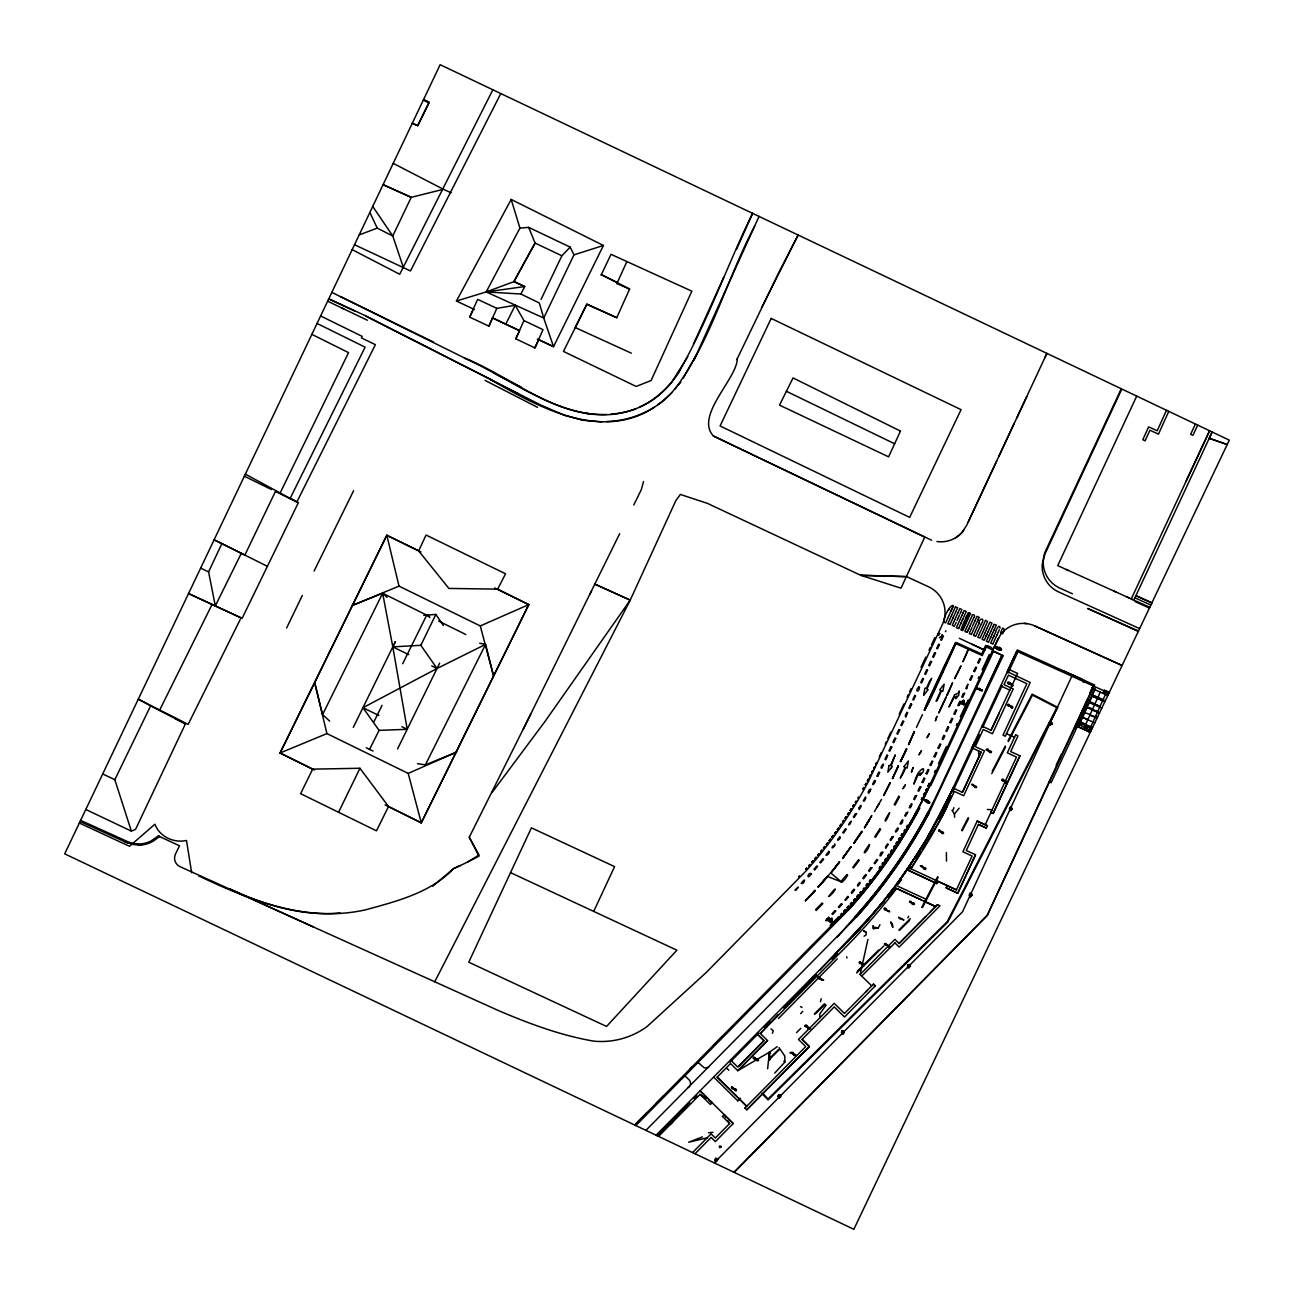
<?xml version="1.0" encoding="UTF-8"?>
<svg xmlns="http://www.w3.org/2000/svg" width="1294" height="1294" viewBox="0 0 1294 1294"><rect width="100%" height="100%" fill="white"/><g stroke="black" fill="none" stroke-linecap="round" stroke-linejoin="round"><path stroke-width="1.5" d="M721.082 1147.422L721.082 1146.516M999.486 649.831L1000.666 648.423C998.499 646.806 1002.349 651.319 1000.925 649.006C1000.116 646.854 997.739 650.041 1000.327 650.235C1004.71 647.55 995.782 650.575 1000.262 648.391C1003.432 651.173 996.251 648.844 1000.666 648.423C1000.246 651.367 998.321 649.07 1000.213 648.294M909.197 964.855L908.21 965.275L909.261 965.049M734.668 1090.066L733.763 1088.626M734.28 1089.063L733.197 1087.639M807.893 1027.21C805.984 1030.493 814.686 1027.824 808.265 1028.309M862.144 963.674L863.874 965.793L863.955 963.998L862.338 964.693L863.923 965.373L863.68 964.079M887.587 945.493L887.943 946.626M974.172 785.701L973.492 784.746M975.126 787.496C974.867 787.189 979.089 786.978 974.058 786.17M821.528 980.221C824.391 979.639 819.83 980.27 823.647 980.156C821.722 978.895 820.509 978.668 818.665 976.954C816.207 977.73 820.59 980.383 820.137 977.86M907.887 967.54C909.617 967.88 907.143 966.65 910.135 965.728M911.251 902.824C906.77 900.575 912.302 901.692 912.383 903.972M940.123 830.457C939.897 829.308 936.565 831.67 940.14 830.635C935.885 828.71 941.935 833.659 940.997 831.282M1009.902 810.497L1011.212 810.384L1009.983 809.64M715.922 1158.599L716.342 1159.343M716.633 1158.405C714.272 1159.02 716.844 1164.826 716.391 1158.664M778.487 1097.571C781.269 1096.455 776.918 1097.975 778.745 1094.853M779.797 1094.886C778.438 1095.646 779.36 1093.964 779.813 1097.458M908.663 964.92L909.359 964.887M716.003 1160.637L715.841 1161.721M716.407 1160.815L715.323 1160.734M842.329 1030.558L842.879 1033.162L842.556 1030.655M842.879 1033.21C840.938 1032.822 844.626 1034.699 841.763 1033.809M843.025 1033.485L842.572 1033.275M843.073 1031.674L842.798 1034.213L842.297 1033.291M910.442 966.262L909.326 966.618L908.469 965.081M908.097 965.34L908.922 965.583M909.132 967.233C909.229 967.75 906.075 965.081 909.747 966.375M970.71 894.591C970.451 893.054 969.497 893.733 971.05 893.604M971.681 894.267L969.885 895.949L971.697 894.429M970.451 893.766L970.5 896.839L970.16 895.545M1011.293 807.505C1007.897 807.456 1013.477 808.378 1009.821 810.335M1012.199 808.41C1012.102 809.526 1009.741 809.138 1009.983 809.251M1050 725.19C1051.003 725.303 1050.647 721.648 1051.084 724.591M1050.809 722.764C1052.006 720.807 1048.609 722.699 1051.003 722.149M716.019 1161.705L715.711 1160.702M715.905 1159.295L716.455 1158.551L715.663 1159.02M779.506 1095.064L778.713 1095.371L779.635 1094.53M779.716 1097.765L778.567 1097.91L779.214 1096.908M843.251 1030.978L842.022 1030.962L842.475 1033.534M843.073 1031.124L841.99 1031.464L843.09 1030.995M907.967 964.839L909.051 966.683M970.613 896.661L969.966 895.755M970.128 896.192L969.675 896.095M970.338 894.105L969.902 893.281L971.05 893.426M1010.193 808.152C1011.876 808.815 1009.126 809.656 1011.051 810.222M1009.983 810.319L1010.113 807.731L1010.549 809.284M1052.216 723.783L1051.375 722.861L1050.599 724.624M1049.757 724.883C1053.057 722.052 1048.334 721.292 1050.874 724.349M715.614 1161.074L715.922 1159.456L715.873 1160.346M716.375 1161.414L717.054 1160.039M715.566 1161.009C715.905 1160.524 716.342 1160.055 717.717 1159.505M779.166 1098.185L778.745 1096.277L779.684 1096.261M778.551 1096.471C777.322 1096.487 780.331 1095.678 779.101 1095.565M779.231 1095.792L779.522 1097.361L778.664 1097.086M841.99 1031.496L842.54 1031.237M908.048 967.702L908.162 965.114M909.132 964.402L909.067 967.314L909.197 965.227M970.29 895.869L969.821 893.41M970.322 894.477L970.29 895.383L969.546 894.364M971.988 895.594L970.29 895.545M1010.226 807.796L1010.646 808.993M1050.469 723.831L1050.534 722.942M1050.938 722.537C1050.55 723.087 1050.971 723.799 1052.313 723.896M1050.809 722.456L1050.615 724.122M842.345 1033.696C840.841 1031.755 846.017 1033.89 843.882 1031.819M842.912 1033.518C840.631 1031.383 841.698 1033.259 841.957 1032.014M970.84 895.836L970.791 894.494M828.095 920.649L829.389 918.805L830.424 919.549M999.793 649.831C998.596 647.615 997.512 648.634 998.984 647.954C999.194 648.666 997.14 647.873 995.442 647.194M998.321 648.666L997.108 647.21L997.205 648.278C996.72 649.297 998.014 645.221 995.814 648.116C997.464 644.121 998.192 650.186 995.539 647.76M995.426 647.388L995.814 648.116C994.504 644.736 999.017 649.992 996.218 648.375L996.542 646.579M999.534 647.226L996.218 648.375C996.024 645.447 999.065 647.712 996.833 648.375L997.221 646.951M998.467 648.795L998.37 648.132M873.401 928.72L873.272 925.792L873.401 928.72L878.303 927.911L879.969 924.692M80.115 821.464L128.09 843.187L141.37 845.031A28.274 28.258 23.7 0 0 155.555 839.515L159.502 836.522L158.79 835.536L151.366 840.776A27.045 27.028 30.4 0 1 128.527 842.022L80.616 820.396M964.839 703.564L964.726 703.985A2.087 2.087 0 0 1 963.868 705.036L962.946 704.146L964.014 701.914L963.334 703.273L964.596 703.063M942.372 634.675L941.239 636.519M866.268 932.392L863.632 930.823L866.268 932.392L865.977 935.109L864.085 936.193M769.429 1052.184L769.493 1060.239L769.914 1056.244M767.633 1068.747L769.429 1052.168L777.193 1046.7M830.247 920.616L830.408 918.983M942.097 634.933L941.709 635.839M719.836 1147.438L719.901 1146.355L721.049 1146.484L719.464 1146.5L719.901 1147.584M720.305 1146.969L720.257 1147.147M938.748 635.176L938.441 633.413L939.962 633.494M926.294 800.743C923.722 797.33 925.323 803.412 926.229 800.113M927.782 802.49C926.019 798.592 922.913 800.096 925.76 801.164M964.208 702.674L963.949 703.92L962.72 703.176M963.173 703.564L964.354 701.639M780.897 1096.908L780.282 1095.727M780.428 1096.277L780.606 1095.581M1009.417 808.799L1011.94 808.346M715.258 1159.586L714.919 1160.411L717.248 1160.475M715.178 1159.877L716.553 1160.314M716.52 1160.2L716.844 1159.375L716.811 1160.475M716.617 1160.055L717.264 1159.246L716.827 1160.33M843.348 1032.903L844.157 1032.062M841.844 1032.078L841.682 1033L843.526 1032.919L843.72 1031.9L843.17 1032.887M908.048 966.634L908.275 965.809M907.482 966.311L909.601 965.696M910.41 966.456L909.795 966.149M969.61 894.914L969.19 895.027M972.215 895.222L972.02 894.364M1009.999 808.378L1009.595 809.348M1051.731 723.297L1050.227 723.103M1011.633 809.106L1011.73 809.478M733.245 1088.27C731.369 1083.919 730.317 1090.664 733.358 1088.092C730.237 1085.844 732.469 1089.289 733.682 1088.917M792.963 1054.222C794.904 1055.338 790.828 1050.777 791.087 1053.445C797.864 1051.359 784.649 1052.895 792.575 1052.815M793.562 1053.882C793.012 1056.535 798.867 1055.71 794.257 1054.173C795.179 1058.282 796.085 1052.297 794.063 1055.225M806.081 1025.446C803.089 1026.417 809.3 1027.776 805.936 1025.139C802.183 1025.738 809.025 1028.601 806.372 1025.317M861.06 963.157C859.184 958.805 858.132 965.55 861.173 962.979C858.165 959.792 860.235 965.728 860.995 962.526M887.506 911.235C892.86 911.736 887.199 912.416 884.821 908.372C883.22 910.685 888.574 909.601 885.177 908.048C882.007 907.903 886.487 911.946 886.131 908.873M887.555 910.652L889.253 911.526L886.196 909.456M886.002 943.86C882.314 943.941 888.913 946.512 885.517 943.407C882.007 943.649 887.733 947.095 886.309 943.892M910.96 902.177C908.534 898.667 909.892 904.781 910.911 901.562M911.898 902.63C911.51 904.813 916.055 904.409 912.771 902.856C910.491 904.716 916.492 905.541 913.855 903.018M923.722 868.597C923.301 866.058 927.636 868.743 925.21 869.503C922.557 869.325 923.043 864.716 920.293 865.767C924.191 867.821 919.258 866.204 922.331 866.236M923.77 868.031L925.453 868.889L922.832 867.303M942.048 833.223C945.639 833.336 939.767 830.36 942.113 833.498C946.221 834.355 940.609 829.535 941.741 833.19M987.694 750.746C990.622 747.22 981.871 750.002 988.794 750.617C988.179 752.995 993.808 752.315 989.7 751.216C989.7 755.259 993.905 750.261 989.619 751.329M1011.973 684.219C1014.399 688.845 1012.167 682.634 1007.994 682.585C1008.172 685.561 1011.633 682.197 1008.236 681.97C1005.745 682.747 1010.339 685.448 1009.627 682.811M1010.921 706.718C1012.555 710.956 1014.156 704.648 1010.921 706.718C1013.218 710.26 1012.329 704.179 1010.873 707.284M1003.076 779.506C1000.133 780.8 1006.619 781.269 1002.478 779.15C999.696 780.525 1005.923 782.369 1003.351 779.36M734.62 1089.435C736.933 1093.818 736.965 1086.814 734.62 1089.726C738.065 1091.893 734.539 1087.833 734.119 1089.063M808.313 1027.743L810.012 1028.601L806.874 1025.948M820.105 978.426L818.406 977.568L820.687 979.283M862.144 963.82L860.882 963.432L863.341 963.933M887.894 946.011C890.531 950.443 889.771 943.164 887.927 946.448C891.259 948.065 888.169 944.766 887.021 945.202M973.541 785.377C971.826 782.627 970.403 785.021 973.978 786.024M963.69 700.232L962.704 700.733M964.176 700.814L963.917 701.122M996.105 646.579L995.814 648.116C997.577 645.253 994.455 649.103 996.995 646.709M888.978 765.789L887.813 772.178L890.725 768.507M889.043 765.417L890.418 765.563M923.77 694.49L923.609 695.363L928.121 689.653L926.844 689.071L931.421 678.978M923.851 694.053L924.903 688.198L926.407 688.327M998.515 648.666L1000.1 650.057L1001.006 649.313M871.735 985.882L860.122 974.479L867.934 939.395M820.428 1001.685L821.205 998.742M953.225 809.963L953.824 807.65M643.522 481.53L641.371 489.536L633.785 504.983M830.36 919.791L828.144 920.778M830.214 920.778L831.152 918.821L831.816 919.808M830.457 921.554C830.408 924.223 833.207 919.84 830.683 920.131M960.746 702.302C959.857 706.799 964.386 700.62 961.393 701.526M830.133 919.646L829.163 920.681M938.441 633.914L938.651 635.176M828.775 919.516L829.017 920.73M998.111 649.669L997.173 648.925L998.095 648.86C997.448 649.62 997.512 648.585 998.305 649.75M1019.866 755.874L993.113 813.522L990.864 812.47L991.576 810.934M1000.78 650.219L1000.877 648.715M772.389 1033.243L773.311 1030.946L771.03 1028.908M928.251 802.83C931.583 803.137 926.617 799.692 927.944 802.814M1107.793 695.557L1092.573 688.651L1093.851 685.416L987.176 915.424L733.957 1172.251M1099.9 706.686L1089.419 702.464L1101.825 708.093M928.607 801.455C925.372 802.248 932.004 804.512 929.221 801.487M964.434 621.249C956.234 638.767 964.984 626.199 967.572 617.723L969.643 613.291M1104.235 690.268L1109.281 692.403L1104.235 690.268L1102.86 693.325L1103.345 692.241M962.105 629.45L962.687 628.221M1083.337 682.391L1084.259 680.369M1104.833 701.752L1091.635 695.784L1092.039 694.927C1109.573 701.623 1109.184 704.615 1091.748 695.557L1095.161 689.767M886.455 944.96L886.455 944.216M912.335 903.358L913.24 902.969M843.138 1032.79L844.028 1031.997M843.3 1032.402L842.54 1031.302M1011.617 684.186L1011.261 685.561M975.433 787.528C978.474 788.321 974.657 784.374 974.883 787.124M907.45 965.939L909.569 966.65L909.876 965.777M779.991 1095.986L779.91 1095.872M842.232 1032.758L843.397 1032.256M971.001 894.558L971.471 894.575M1050.954 723.378C1047.267 723.395 1051.181 723.184 1050.049 723.831M1051.99 723.961L1051.893 722.893M1051.65 723.039L1049.143 722.812L1049.385 723.686M1091.263 730.269C1075.168 724.947 1077.368 720.434 1091.877 728.991M1105.513 694.312L1102.989 699.892M1092.039 694.927L1105.125 701.138L1091.715 695.622M515.805 338.818L519.606 330.714L492.593 317.839L488.906 326.153L469.706 317.143L477.632 299.335L496.831 308.344L515.238 305.255L523.924 320.572L543.011 329.679L534.891 347.924L515.805 338.818L523.924 320.572M488.906 326.153L496.831 308.344M715.129 1159.634L716.747 1159.521M978.393 630.356L981.305 623.918M778.115 1095.921C777.872 1097.927 782.935 1095.403 778.422 1095.678M969.643 894.672L972.117 895.432L971.859 894.283M971.487 895.205L971.147 895.497M1100.369 699.326L1100.612 698.809M967.168 632.329L964.936 631.553L965.308 630.744M1094.077 696.14L1093.834 696.641M1085.666 724.43L1079.584 721.631M1095.306 716.86L1089.936 715L1097.021 718.202M629.628 289.047L616.882 283.548L617.319 282.545L601.338 274.635L629.628 289.047L616.737 317.709L586.748 304.381L575.28 327.576L631.326 353.181M693.503 343.994L723.718 277.288M736.432 249.499L752.671 213.381M754.596 226.272C726.338 279.536 711.393 340.904 674.659 389.316M950.103 624.355L947.774 623.789L949.731 619.47M958.595 628.431L960.989 623.126M962.299 620.247L966.262 611.496L964.127 610.525L962.801 613.421M968.122 613.097L964.467 621.152M969.481 615.798L970.549 613.437L968.316 612.66M987.548 621.557L985.559 620.23L983.505 624.776M988.535 642.196L986.368 641.258L988.244 637.117M1084.987 712.234L1092.298 696.091M1080.021 725.174L1080.603 723.896L1080.037 725.125M1100.304 692.096L1097.846 697.563M1092.443 709.468L1097.636 711.716L1092.249 709.905M1102.439 700.475L1102.359 700.636M1090.826 726.727L1092.573 727.535L1079.568 721.664M752.558 213.332C726.646 266.321 707.203 323.144 677.538 374.451C667.93 387.941 655.411 399.878 640.158 406.737M759.044 216.422L696.673 354.087L683.313 378.091M947.58 618.532L945.655 622.786C940.107 623.255 950.297 603.085 953.403 605.673L952.513 607.614M947.709 618.241L948.437 616.64M948.583 616.3L951.381 610.121M950.961 611.075L951.543 609.798M952.934 606.708L951.931 608.924M950.168 624.209L953.354 617.189M955.781 611.819L957.689 607.614L955.393 606.983M952.271 625.293L954.357 626.377M960.876 611.997L961.491 610.622M961.96 609.603L959.841 608.584L957.835 612.984M958.886 627.784L958.514 628.625L956.363 627.671L957.609 624.921M962.04 615.103L963.027 612.935M960.649 623.918L962.785 619.179M965.858 618.095L966.311 617.092M968.413 629.596L968.931 628.447M977.633 620.602L978.361 619.001M977.892 620.052L978.927 617.756M973.217 630.372L972.667 631.569M979.121 623.061L973.557 635.322M983.391 625.018L981.596 628.965M980.076 638.055L977.795 637.376L978.587 635.629M984.799 633.332L982.097 639.285L984.233 640.287L985.979 636.405M986.271 635.775L986.934 634.319M988.001 631.941L986.028 636.308M990.363 626.733L988.147 631.65M993.921 624.598L992.757 627.169M994.051 624.306L996.283 625.083L994.083 629.919M988.697 641.84L990.703 637.392M991.317 636.05L990.46 637.926M992.158 634.173L991.527 635.58M993.808 636.227L990.686 643.118L992.919 643.927M999.34 629.725L996.914 635.079M998.03 648.601L1000.666 648.423L999.13 649.297M1077.368 721.421L1078.371 721.033M1080.749 725.141L1081.169 724.219M1086.539 726.904L1086.911 727.907M1086.75 727.422L1086.426 728.004M1097.587 711.813L1099.415 713.14L1086.313 707.203M141.37 845.031L132.651 844.513M434.735 981.79L630.227 600.125L675.775 500.746L680.337 494.421L707.527 503.415L860.72 575.296L900.996 588.172L924.741 537.156L713.463 436.046C694.49 415.746 737.159 378.818 737.321 358.567M948.858 610.008L949.311 609.005M951.009 610.962L952.222 608.277M949.845 619.228L951.155 616.348M951.284 616.057L951.672 615.2M951.802 614.925L955.328 607.129M952.982 618.014L955.635 612.159M954.034 621.395L954.826 619.632M954.923 619.422L957.77 613.146M952.497 624.776L953.953 621.557M890.531 765.32L895.27 754.871L891.291 765.369M891.162 765.627L892.342 766.469L890.854 768.345M926.488 688.133L929.399 681.712M929.464 681.566L931.696 678.363M954.923 625.115L956.185 622.349M957.026 620.489L957.657 619.098M957.835 618.694L958.514 617.189M958.628 616.963L959.485 615.054M960.083 613.744L960.649 612.499M957.738 624.614L961.911 615.394M966.375 616.963L966.828 615.96M969.287 616.235L962.785 630.582L961.782 630.129M965.421 630.485L966.278 628.593M966.392 628.334L967.249 626.458M967.33 626.247L971.616 616.801M971.729 616.559C971.648 612.612 976.517 615.378 973.848 617.562M900.43 777.694L905.088 767.407L903.859 766.695M903.228 773.246L900.301 778.001M903.616 772.372L905.8 767.568L907.078 768.151L908.388 760.985L904.037 766.469M967.637 631.294L967.2 632.265L969.869 626.377M969.966 626.134L973.751 617.788M937.082 700.685L936.08 701.186L940.948 690.462L939.654 689.88L944.183 684.17L942.873 691.336L941.579 690.753L937.228 700.377M969.562 632.734L971.891 627.574M972.473 626.296L974.835 621.104M972.376 632.232L971.39 634.432L969.222 633.494M973.444 629.871L977.52 620.861M978.685 623.999C979.234 616.834 985.704 617.998 981.321 623.87M978.296 630.566L975.644 636.405L973.509 635.435M978.668 635.451L981.095 630.113M982.583 632.491L983.634 630.194M980.367 637.408L982.567 632.556M983.78 629.854L986.351 624.193M986.594 623.643L987.031 622.689M984.977 632.944L986.254 630.113M986.416 629.741L987.225 627.962M987.354 627.671L989.845 622.171L991.997 623.142L990.816 625.746M988.098 637.457L988.972 635.532M989.069 635.322L990.783 631.521M991.01 631.035L992.951 626.733M992.191 634.109L992.757 632.863M992.967 632.394L994.035 630.049M993.307 637.344L995.62 632.232M995.749 631.941C995.879 629.094 1000.019 623.336 1000.036 628.188M993.032 643.668L996.865 635.208M1004.387 630L1002.688 633.753L1000.537 632.782L1002.704 627.994L1004.581 629.563M1166.492 410.263L1157.224 430.756L1148.635 426.874L1142.812 439.75L1145.125 440.801L1149.913 430.239L1158.486 434.121L1168.789 411.363M1074.408 728.182L1087.089 700.183L1087.461 700.944M1074.796 728.004L1087.219 700.604M1087.785 700.264L1074.926 728.651M1078.387 726.824L1084.712 712.881M1083.547 729.12L1097.458 698.42M1085.973 730.204L1086.75 728.49M1102.601 700.75L1088.691 731.482L1090.357 732.194L1091.036 730.431M1104.51 701.607L1104.898 700.75M616.882 283.548L626.894 261.566M974.851 621.055L976.986 616.348L979.121 617.319M1209.227 438.294L1227.213 444.554L1209.308 438.31L1212.106 431.97M1089.597 702.06L1088.675 702.141M1090.13 714.579L1083.935 712.282L1085.035 712.153M915.764 778.163L913.823 784.099L918.028 774.912M915.829 777.985L916.54 776.432M916.67 776.174C917.495 772.389 926.1 764.091 922.881 772.194L919.84 775.462L920.972 772.971L918.109 774.718M1003.093 655.734L993.533 651.254L1003.093 655.734L929.092 812.826A517.762 517.762 0 0 1 856.547 916.864L645.9 1130.374M914.227 731.66L908.711 744.6L914.243 731.611M986.416 828.047L978.458 824.359L966.262 850.562L975.547 854.752L957.819 893.232L946.189 887.846M1045.083 357.257L1046.895 353.375L968.268 521.886M935.627 684.607L939.654 675.986M965.664 621.816L964.564 624.161M967.572 617.723L968.155 616.478M967.249 652.402L962.946 661.655M953.225 788.03L940.479 814.266L925.566 840.728L950.653 793.368L945.202 804.706L974.608 741.963M1016.712 651.578L971.875 747.851L981.095 752.137L962.445 792.349L953.209 788.062L940.366 814.476A621.071 621.071 0 0 1 914.017 859.313M981.111 752.089L962.445 792.316L961.507 791.879M919.565 850.595L896.273 884.708L907.11 869.778L936.905 883.608L937.972 881.311L956.412 889.884L972.101 856.062L962.882 851.792L977.164 821.059L978.539 821.69M1015.693 734.814L1007.298 752.833L1016.486 757.119L985.187 824.763L977.164 821.059L987.403 825.815L986.335 828.128L978.393 824.44M947.257 885.549L946.124 887.91L957.657 893.248L975.482 854.833M734.183 1172.364L987.257 915.424L1094.627 685.044L1072.435 674.95L962.542 911.769L714.191 1162.853M418.674 550.904L426.066 535.037L505.566 573.808L497.624 589.142L448.889 588.43L418.674 550.904L386.825 535.279L280.086 752.995L312.663 769.137L359.942 768.264L388.523 806.502L421.294 822.855L528.777 604.621L497.624 589.142M593.703 911.413L614.585 866.624L531.413 827.837L468.752 962.202L606.546 1026.449L676.891 950.2L510.532 872.625M998.968 456.103L1014.302 423.138M879.289 756.893L881.279 752.623M885.258 744.099L886.406 741.608M887.91 738.405L890.87 732.032M899.168 714.223L903.94 703.985M907.126 697.159L908.388 694.425M909.682 691.643L911.105 688.618M921.037 667.283L925.76 657.158M928.995 650.219L930.37 647.243M931.47 644.897L934.834 637.667M886.891 755.211L884.967 759.352L885.808 759.74L887.733 755.615L886.956 755.081M890.87 746.67L888.946 750.811L889.787 751.199L891.776 746.945L890.919 746.541M905.363 715.566L905.703 717.07L907.692 712.8L906.835 712.396M905.46 715.356L906.819 712.428M910.75 704.001L908.825 708.141L909.682 708.53L911.607 704.405M914.729 695.476L912.804 699.601L913.645 699.989L915.634 695.735L914.793 695.331M918.691 686.936C914.437 691.449 918.821 693.374 919.549 687.34L918.756 686.791M891.712 747.075L891.097 748.417M895.691 738.534L893.766 742.675L892.909 742.271L894.898 738.017L895.755 738.405M899.67 730.01L897.745 734.135L896.888 733.747L898.877 729.492L899.734 729.865M903.649 721.47L901.724 725.594L900.867 725.206L902.84 720.952L903.713 721.34M927.507 670.26L925.582 674.4L924.725 673.996L926.65 669.871M931.486 661.735L929.561 665.86L928.704 665.456L930.677 661.218L931.551 661.59M935.465 653.195L933.54 657.32L932.683 656.931L934.656 652.677L935.53 653.049M939.428 644.655L937.503 648.795L936.662 648.391L938.635 644.137L939.493 644.525M927.733 701.542L929.626 697.482M929.723 697.272L935.594 684.672M939.67 675.937L943.552 667.607M943.649 667.397L955.668 642.697L924.207 710.228L927.669 701.672M897.114 768.393L898.327 765.789M898.554 765.838L892.472 778.584L897.098 768.41M908.501 744.503L914.454 731.708M916.443 727.438L922.412 714.628M929.027 702.124L924.644 710.422L956.104 642.892L943.035 672.039M929.124 701.914L942.938 672.265M942.63 704.13C929.302 733.666 955.166 678.46 942.954 703.435M954.568 678.525L960.957 665.925L954.778 678.622M967.281 652.354L968.478 648.666L962.946 661.655M922.121 782.142L924.029 778.034L924.886 778.438L922.897 782.708L922.04 782.304M981.693 654.004L985.672 645.48L988.939 646.951C979.315 644.444 994.342 646.062 991.705 649.491L986.254 647.016L985.268 649.135M954.94 713.948L956.703 710.163L955.845 709.759L953.856 714.029L954.826 714.175M958.805 705.634L957.835 705.489L959.824 701.219L960.682 701.623L959.501 704.146M958.903 705.408L959.339 704.502M966.764 688.554L967.944 684.235L965.793 688.424L966.634 688.812M985.122 649.426L982.275 655.557L955.619 643.49L956.104 642.422L981.273 653.81M934.478 772.227L935.384 770.253M938.441 763.686L946.399 746.622M956.347 725.287L957.091 723.686M960.326 716.747L962.315 712.476M962.59 711.878L968.171 699.876M978.215 678.331L978.96 676.762M982.195 669.807L988.163 656.996M988.438 656.398L989.263 654.618M998.467 637.926L929.626 785.312A505.323 505.323 0 0 1 847.78 909.003L829.147 928.769M976.744 688.667L977.132 687.81L982.389 690.252L981.984 691.109L976.744 688.667L982.389 690.252M985.51 690.689L1001.524 656.301L939.169 789.906C917.689 835.568 889.593 878.076 855.981 915.731L854.897 916.977M1016.647 651.755L1008.527 669.208L1017.618 673.43L990.961 730.285M1136.714 396.11L1057.732 565.624L1149.768 607.307M1002.203 685.513L982.696 727.293M1007.994 673.074L1017.957 651.788L1108.974 693.066M1195.413 424.028L1190.658 434.266L1192.955 435.334L1197.71 425.128M1131.247 598.993L1209.615 430.789L1185.951 481.578M1056.179 765.207L1061.258 754.321M1089.985 692.646L1092.524 687.211M1212.171 432.002L1133.819 600.157L1132.541 599.575M1095.08 688.392L1051.132 782.724L1048.577 781.527M996.655 461.133L966.569 525.526L961.992 532.449A28.258 28.225 -33.7 0 1 955.603 537.738M1016.744 418.108L1026.789 396.611M902.533 757.313L900.333 761.47L906.722 748.87L900.543 761.584L906.512 748.773L904.522 753.043M968.446 615.847L969.432 613.712M930.693 785.814L993.032 652.305M952.481 792.009L979.283 734.62M999.308 712.881L991.123 730.366L981.952 726.112M907.87 917.931L908.647 916.281M291.457 498.902L298.396 502.573L242.156 618.257L215.322 605.899L208.593 571.899L221.889 543.561L214.092 539.841L244.873 555.077L275.832 490.636M469.706 317.143L472.747 310.673M534.891 347.924L538.741 339.707L553.541 346.663L603.408 245.472L511.179 199.438L456.426 301.033L474.413 309.492M945.898 630.793L945.461 631.715M997.399 646.968L996.218 648.375C997.739 648.941 998.046 646.304 996.833 648.375C998.289 646.321 996.978 649.297 995.895 647.647M979.736 688.246L980.076 689.184M997.545 648.197L1000.666 648.423L999.259 648.585M999.486 649.62L1000.052 648.423L999.178 649.054M1000.327 650.235L1001.055 648.682L1001.443 649.426L1000.699 648.731M320.605 315.962L362.158 336.359L361.479 337.96L375.389 344.673L296.844 502.007L245.342 474.154M174.933 718.445L185.43 723.88L135.546 829.389L131.357 831.136L85.808 809.478M601.047 275.234L611.011 254.32L691.853 291.182L651.076 380.565L636.147 386.437L563.472 351.434L586.942 304.009L616.737 317.709M882.492 766.792C885.258 762.004 881.683 764.398 880.971 767.811L881.796 768.248L882.492 766.808M991.964 651.804L1000.359 634.95A28.225 28.225 0 0 1 1034.812 625.908L1122.108 665.456M541.07 299.367L561.871 255.775L570.185 247.138L528.712 227.388L519.929 228.084L486.204 291.926L456.426 301.033M736.884 359.506L778.762 272.533L798.155 235.023L761.956 307.082M603.408 245.472L573.97 254.853L543.723 318.033L553.541 346.663L537.35 339.06M131.357 831.136L114.826 779.7L150.622 705.877L138.296 699.164L188.148 724.397L241.007 617.901L188.536 593.542M286.621 627.962L302.311 595.483M1077.384 726.355L1090.341 732.226M338.575 812.276L359.942 768.264M397.533 748.983L437.016 668.497L420.841 645.318L435.852 614.407L443.357 625.455M280.151 492.965L348.539 352.631L311.854 334.353M589.967 594.205L591.568 590.937M920.827 787.043L918.805 791.184L917.964 790.78L920.018 786.542L920.875 786.962M314.474 770.011L280.086 752.995L386.825 535.279L420.954 551.956M353.294 727.374L395.43 641.533L392.794 646.871L407.222 729.315L379.093 730.366L362.951 707.705L437.016 668.497L485.606 644.347L493.402 675.387L480.284 625.94L399.005 586.117L352.178 605.527L382.652 593.25L429.608 616.559M439.653 663.126L437.016 668.497L431.711 665.909M694.021 360.007L696.884 354.184M314.086 571.075L353.602 490.733M312.663 769.137L300.596 793.675L376.457 830.829L388.523 806.502M385.094 804.933L421.294 822.855L528.777 604.621L494.632 587.945M198.629 875.844C250.648 900.673 307.632 923.172 366.202 909.666C397.339 901.093 430.837 892.65 453.741 868.452C462.362 864.813 470.676 860.478 478.99 856.175L469.253 837.234L530.686 714.191M619.68 533.678L523.083 729.573M877.72 774.41L876.782 776.271L877.769 776.4M241.331 553.298L215.322 605.899L188.536 593.574M159.485 710.455L212.103 604.411M352.162 249.645L399.717 274.263L492.852 89.771M290.018 498.643L365.102 347.18L317.046 323.435M329.647 721.098L322.578 714.547L382.652 593.25L387.068 597.343M373.966 721.664L382.037 705.376M402.66 663.741L426.858 614.844L429.818 617.578M996.752 647.55L997.787 647.712L996.218 648.375L997.334 648.165M939.493 818.326L950.831 795.535M354.507 244.712L410.473 270.947L500.81 93.556M366.234 747.706L369.534 749.436L379.093 730.366M417.574 763.67L425.37 764.883L485.606 644.347M505.631 324.39L515.238 305.255M877.882 774.087L878.885 772.065L879.726 772.486L877.979 775.979M947.402 805.806L939.557 821.35A616.817 616.817 0 0 1 910.863 868.743L956.412 889.884M944.911 805.305L939.347 816.158L942.841 809.446M561.871 255.775L535.069 243.062L514.009 281.623L486.204 291.926L520.9 294.029L524.749 286.524L513.864 281.51L535.069 243.062L528.712 227.388M890.143 782.692L883.786 795.292L890.126 782.724M921.829 907.24L937.584 876.798M961.685 830.247L968.171 817.711M992.272 771.159L1005.26 746.088M1008.042 740.718L1032.143 694.166L1057.748 707.349L947.871 921.991L768.086 1099.916L761.923 1093.511M922.396 907.66L938.118 877.3M962.17 830.861L968.64 818.358M991.754 773.699L1005.632 746.913M1008.398 741.559L1032.45 695.121L1056.794 707.656L947.305 921.571L768.07 1098.929L762.716 1093.365M918.481 808.184L920.632 804.108L916.071 812.664L918.287 808.556M687.745 356.756L672.282 381.277M932.861 828.128L926.666 838.9L930.257 832.738M842.54 1031.544L842.604 1032.337M908.986 965.114L908.259 965.534M715.598 1158.162L716.213 1158.793M778.648 1097.603L779.586 1097.296M778.357 1096.762L779.894 1096.503M779.441 1097.328L779.522 1097.991M909.035 967.847L908.889 966.861M1050.874 724.074L1049.984 724.996M1009.821 810.157L1011.132 810.044M1009.918 809.995L1011.083 809.753M913.257 817.759L911.138 821.496L912.011 819.959M874.42 811.629L881.505 799.417M926.941 801.035L926.326 800.695M926.908 801.568L927.879 801.568M831.686 920.438L831.136 920.697A2.087 2.087 0 0 0 829.907 922.25L830.991 922.816A2.087 2.087 0 0 0 832.301 921.231L831.638 920.552M832.463 919.678L831.039 921.926L831.411 920.875M858.423 796.975L857.776 798.074M876.831 807.585L879.176 803.509M864.57 800.565L865.427 799.094M865.654 798.689L865.589 796.926L863.227 800.986L864.441 800.776M900.381 823.259L900.009 823.89C902.953 825.604 904.28 814.557 900.543 822.968M906.528 826.607L907.32 825.281M856.062 800.937L855.188 802.377M910.863 868.743L920.083 853.328M922.137 849.899L942.63 815.641L954.406 791.427L963.674 795.729L984.459 750.892L975.239 746.622L983.214 729.46L992.433 733.747L1013.234 688.909L1004.015 684.623L1008.43 675.161L1026.854 683.701L1002.996 735.186L1005.292 736.254L1030.25 682.488L1007.282 671.651L1017.31 649.944L1072.435 674.95M903.859 831.104L904.813 829.486M755.437 1059.042C753.399 1054.626 752.542 1059.349 754.531 1058.864C750.908 1057.764 756.165 1056.405 754.612 1058.783M755.761 1059.236C760.597 1059.171 755.146 1061.517 757.297 1059.171M989.117 750.811L989.781 752.202M941.142 831.621L941.595 832.867M922.412 866.818L923.075 867.158M1004.548 780.945L1005.357 782.417M1005.195 782.158C1008.964 785.83 1005.923 778.567 1005.487 782.741M919.791 850.223L926.116 839.838L912.852 861.044M677.344 374.322L679.787 370.343M900.64 839.013L903.147 834.97L897.939 843.3L900.511 839.24M866.98 823.647L869.503 819.668L864.424 827.594M864.667 827.659L871.784 815.543L864.618 827.723M855.027 814.363L853.361 816.983L854.153 817.484L856.677 813.522L855.172 814.136M910.733 864.246L912.302 861.869L905.574 871.8L907.757 868.63M850.077 823.663C854.331 816.255 845.322 828.241 849.867 823.971M861.594 831.444L853.991 843.267L862.014 831.654A468.574 468.574 0 0 1 853.797 843.138A470.822 470.806 0 0 0 861.82 831.508L861.626 831.379M961.588 702.836L963.674 700.313M882.104 853.603C878.642 860.381 879.92 850.498 883.058 852.212L882.217 853.442M961.846 702.464L961.636 701.672M962.785 701.122L963.917 701.574M842.879 832.479L845.532 828.694L846.292 829.228L843.607 833.093L842.912 832.592M962.962 702.788L963.723 701.849M940.463 636.794L939.347 637.813M630.227 600.125L594.852 584.144L630.227 600.125L545.146 721.259L492.189 792.332M826.154 1005.034L819.749 1013.995L819.943 1017.763M876.782 859.556L874.146 863.211L874.906 863.761L877.655 859.944L876.782 859.539M880.777 868.42L883.576 864.538L874.712 876.556L877.575 872.754M895.869 885.242L907.159 869.73L936.953 883.559M839.66 836.975C833.789 843.769 842.556 837.865 839.757 836.846M850.854 846.81L842.556 858.245L845.419 854.509M877.753 872.528L880.599 868.662M954.584 817.258L954.454 814.055L959.113 808.2M850.805 846.874L842.734 858.375L851.048 846.955M832.252 846.923C830.667 850.077 837.024 844.788 834.533 843.931M832.56 846.519L833.207 845.678M871.363 880.923L868.468 884.611L871.46 880.81M863.874 876.831L862.774 878.238L863.519 878.804L866.414 875.084L865.67 874.518L864.069 876.572M680.854 382.134L671.57 392.68A107.046 107.046 0 0 1 661.153 402.191L657.627 404.796M1011.115 684.477L1009.708 683.394M830.716 872.884L839.466 861.804M941.611 832.107L940.188 831.039M1005.794 782.757L1007.056 782.223L1005.778 781.333M866.123 921.894L880.745 904.635L865.557 922.509M858.213 883.931C860.947 880.098 860.801 883.867 857.615 886.164L857.647 884.627M863.098 889.043L864.101 887.813M839.418 861.853L830.894 873.029L839.644 861.95M833.724 869.261L836.7 865.621M862.03 892.585L865.168 888.752L858.844 896.402L861.966 892.666M846.842 874.793C837.461 883.996 841.31 885.484 847.667 875.278L846.939 874.679M820.315 861.836L822.919 858.698L823.631 859.297L820.639 862.92L819.911 862.322M875.731 910.782L881.602 903.681L872.9 914.017M961.717 703.467L962.218 702.205M964.321 704.259L963.221 704.421M852.309 891.081L853.894 889.204L854.622 889.803L852.956 891.776M853.474 891.162L851.581 893.41L851.549 891.987M858.65 896.645L855.577 900.268L858.698 896.596M719.561 1146.274L719.577 1147.503M848.67 909.795C876.329 878.804 900.22 844.529 919.727 807.877A507.022 507.022 0 0 1 848.67 909.795L635.839 1125.57M672.459 381.423L669.548 384.787A101.514 101.514 0 0 1 660.28 394.039C646.741 406.09 629.11 412.818 611.124 414.096M814.136 869.067L814.508 870.069L815.107 869.39M814.379 868.792L816.886 865.896L817.582 866.511L815.204 869.277M837.461 937.002L855.674 916.087A516.516 516.516 0 0 0 928.041 812.276M872.302 914.826L856.579 932.311L860.559 928.024M844.885 900.09L847.796 896.37L848.508 897.001L845.597 900.317M865.023 923.043L873.256 913.693M827.464 876.345L818.115 886.891L827.432 876.378M778.859 1096.616L779.57 1096.649M841.828 1032.693L841.634 1032.208M1009.821 809.203L1009.627 808.524M1011.665 809.187L1012.28 809.235M969.95 895.302L969.966 894.526M800.695 1013.623L802.717 1011.39M841.812 904.555L839.094 907.563L838.399 906.916L841.569 903.438L841.941 904.409M865.233 922.784L861.675 926.698L864.473 923.706M856.515 932.311L858.084 930.596L847.166 942.081L855.463 933.492M841.925 915.521L852.099 904.263L834.954 922.865L838.415 919.258M774.75 1073.066L784.973 1061.986L784.73 1055.936L779.069 1047.671M801.892 882.557L801.148 883.349C804.286 885.225 806.405 875.844 802.118 882.33M737.224 1096.859L717.199 1077.061L730.56 1063.571L737.79 1070.72L767.568 1040.602L760.338 1033.485L767.213 1026.158M769.962 1023.231L778.228 1014.431M787.868 1004.193L815.398 974.9M819.523 970.5L877.332 908.986M881.473 904.587L884.223 901.659M888.347 897.276L896.613 888.477L921.344 899.864M847.796 909.003L634.707 1125.036L646.919 1112.614M814.88 890.401L805.499 900.85L815.107 890.498A468.266 468.266 0 0 1 805.321 900.689A471.712 471.712 0 0 0 815.107 890.498M822.45 903.988L816.271 910.394L815.592 909.731L822.111 902.986L822.806 903.616M656.123 1135.226L845.5 943.779L834.921 954.503M826.882 919.047C823.437 922.816 828.322 919.791 829.373 917.85L828.71 917.187L826.898 919.031M837.315 958.854L778.47 1018.507M672.848 1121.947L670.276 1124.535M695.007 1153.73L711.118 1137.442L715.339 1141.615L733.213 1123.532L700.07 1090.777L712.169 1102.682L710.39 1104.494L700.103 1094.368L658.565 1136.391M713.657 1077.029L737.758 1100.854L739.489 1099.091L717.199 1077.061M860.122 974.479L894.882 939.347L899.087 943.52L925.76 916.54M894.93 942.873L899.152 947.062L939.978 905.784L937.519 904.668L935.675 906.528L924.984 901.562L926.051 899.265L895.82 885.306A614.569 614.569 0 0 1 842.734 946.577M865.686 991.997L867.546 990.104M655.993 1103.458L663.482 1095.905M690.009 1069.135L692.5 1066.612M713.172 1045.746L722.181 1036.656M688.408 1087.461L689.217 1086.653A4.772 4.772 0 0 0 689.152 1079.924L685.011 1075.929M657.158 1135.728L689.751 1102.844M693.956 1098.59L696.77 1095.743M729.897 1062.309L758.882 1033.049M764.398 1027.485L769.914 1021.904M783.679 1008.01L816.514 974.883M832.026 959.226L837.541 953.646M760.338 1033.485L844.545 948.356A616.882 616.882 0 0 0 896.613 888.477L935.594 906.609L930.467 911.769M738.599 1066.321L764.01 1040.651L756.812 1033.518L763.978 1040.619L737.774 1067.113L730.544 1059.964M767.568 1040.602L737.79 1070.72L769.429 1052.168L770.512 1053.073L769.429 1052.168L769.493 1060.239M737.758 1100.854L739.489 1099.107L746.719 1106.257L738.178 1097.813M733.213 1123.532L724.187 1114.587L722.392 1116.399L729.606 1123.548L715.323 1138.008L711.102 1133.851L692.581 1152.566M894.898 942.938L861.755 976.08M744.956 1108.036L746.767 1109.831L809.316 1046.571L802.086 1039.422L834.274 1006.894L844.513 1017.019L875.326 985.866L873.515 984.071L844.464 1013.461L834.226 1003.319L798.495 1039.438L805.725 1046.587L744.956 1108.036M899.087 943.52L937.519 904.668M746.751 1109.815L809.348 1046.555L802.118 1039.406M697.498 1063.344L698.259 1062.552L703.839 1067.534A4.836 4.836 0 0 0 709.08 1066.596M769.865 1058.055L778.47 1049.515M814.314 1013.946L824.343 1003.982M857.307 971.26L878.82 949.925M898.893 929.998L910.361 918.611M769.348 1059.56L779.36 1049.628M796.522 1032.596L800.824 1028.326M815.123 1014.14L825.135 1004.193M856.596 972.959L883.786 945.995M899.508 930.37L909.52 920.438M1001.006 649.459L1000.1 650.057M997.011 648.456L997.399 647.178M432.714 886.244L453.741 868.452L460.357 865.524M961.555 701.72L960.844 703.467M961.685 703.499L960.876 703.515M715.517 1159.214L716.375 1158.858M1005.438 781.544L1003.934 780.573M829.244 919.743L830.15 919.209M830.36 919.338L831.945 917.964M830.602 920.956L831.896 920.099M832.365 919.452L831.395 918.611M654.408 407.206C601.322 442.192 537.754 406.882 490.523 379.53L517.988 393.683M467.943 861.853L478.974 854.946L469.269 837.234M1009.061 706.006C1010.792 702.432 1004.338 705.731 1009.433 705.861C1007.961 701.946 1007.832 707.996 1009.482 704.923M1003.513 781.01L1005.001 781.139M756.861 1059.107C754.467 1061.048 760.597 1061.678 757.912 1059.236M999.227 648.779L1000.052 648.423L999.308 649.523M829.13 919.225L829.939 919.015M841.472 1032.046L843.462 1032.094M714.87 1160.2L717.377 1160.475L717.588 1159.343M1009.53 808.41L1010.258 807.974M480.284 625.94L528.777 604.621M280.086 752.995L326.913 733.585L408.192 773.391L456.669 752.089L425.37 764.883M996.218 648.375L997.787 647.712M635.807 408.904C574.002 432.05 517.196 381.083 464.417 358.195M702.432 1136.908L688.667 1142.23L707.155 1137.83M359.15 234.958L377.217 228.116L392.761 235.977L403.372 267.454M1000.65 649.879L1001.055 648.682L1000.78 649.798M997.27 648.407L996.526 647.76M739.052 1098.687L740.589 1098.266M451.121 192.741L443.405 189.296L411.217 197.335L383.04 184.751M708.53 1132.768L712.929 1132.315M970.451 896.726L969.578 896.435M716.019 1158.745L715.339 1159.44M606.837 421.488C626.474 420.938 645.641 414.258 661.299 402.385A107.289 107.289 0 0 0 671.732 392.842M423.801 615.297L435.852 614.407M382.652 593.25L392.794 646.871L420.841 645.318M995.814 648.116L995.733 646.741L996.736 646.871M606.449 414.452C553.557 416.247 511.049 376.813 464.53 357.985M340.096 912.966C301.373 916.589 264.122 904.829 229.459 888.8L313.989 927.216M906.851 576.606L860.72 575.296L906.803 576.703L928.817 586.926A28.225 28.225 0 0 1 942.404 624.436L868.743 780.913A449.422 449.422 0 0 1 805.758 871.25L706.168 972.57L647.016 1026.563A77.64 77.64 0 0 1 593.962 1041.169C561.127 1035.588 529.634 1023.829 499.08 1010.857L180.092 866.705A9.414 9.414 0 0 1 175.499 853.991L179.542 845.807L159.502 836.522M1011.407 809.413L1010.096 809.268M1049.402 723.847L1050.777 723.669M1010.113 808.799L1011.018 808.847M969.869 894.898L970.759 894.963M971.212 895.497L969.303 895.448M908.162 966.214L909.067 966.214M842.054 1032.45L842.96 1032.499M715 1159.327L716.86 1159.375M601.548 421.844L581.362 420.097M987.338 809.478L992.11 809.769M1024.169 623.401L1026.902 623.627M586.425 413.498L590.355 413.854M873.547 927.183L878.303 927.911M479.67 643.247L483.632 643.975M793.206 1054.286L793.982 1054.642M581.394 419.854L564.427 415.309L540.245 404.779L366.105 316.318M899.087 918.465L903.988 919.985L898.651 917.155M931.551 540.196L713.463 436.046M1011.568 685.577L1012.749 685.464L1012.312 684.364M1066.531 672.524L1082.269 679.447L1062.617 670.551M1010.42 808.249L1009.999 807.132L1011.31 807.327M1138.477 631.051L1087.639 608.471L1138.283 631.44M123.82 841.213L128.122 843.122M383.105 184.605L411.217 197.335L392.761 235.977L372.721 206.425M1134.919 597.812L1150.851 605.042M1066.385 569.538L1068.553 570.525M1113.972 591.099L1116.14 592.07M1126.945 596.971L1129.112 597.957M1139.626 628.625L1058.67 591.973A28.064 28.064 0 0 1 1042.301 569.069A28.064 28.064 0 0 1 1042.204 564.702L1044.808 554.35L1121.833 389.025L1229.3 440.154L853.846 1229.3L64.7 853.846L440.154 64.7L1121.283 388.766L1045.827 550.387C1041.379 559.671 1042.705 571.269 1048.916 579.421A28.242 28.242 0 0 0 1059.721 588.042L1072.419 593.8M1034.779 625.989L1122.076 665.537M1103.378 692.193L1108.327 694.425M1089.807 701.607L1094.95 703.936M1096.665 704.712L1100.094 706.265M1089.208 707.494L1092.637 709.047M1084.469 707.349L1084.323 707.867M1095.678 716.035L1097.619 716.908M1081.509 714.11L1081.202 714.806M1094.789 722.877L1081.752 716.957L1087.801 719.723M1077.077 726.419L1090.26 732.372M369.534 749.436L373.028 751.021M1134.935 601.5L1149.412 608.067M514.009 281.623L524.749 286.524L486.204 291.926L543.723 318.033L539.323 302.99L520.9 294.029M340.468 296.52L433.393 342.069M354.734 311.045L328.692 298.963M412.301 123.237L417.703 125.712L429.01 102.938L423.284 100.139M990.945 812.389L993.194 813.425L1019.979 755.793L1010.663 751.604L1017.99 735.898L1015.612 734.911M412.301 123.237L417.703 125.712L429.074 102.064L423.607 99.492M1006.473 733.714L1014.528 737.305M79.355 823.049L129.529 846.292L154.892 824.213C159.631 836.717 173.736 843.284 186.498 840.485L191.674 872.803M1000.634 685.869L1009.854 690.139M1091.99 687.664L1094.546 688.861M959.323 638.298L984.896 650.251L972.117 644.283M926.714 669.726L927.572 670.13M910.814 703.871L911.655 704.259M898.343 765.741L892.472 778.584M492.399 317.936L517.875 329.905M985.252 824.682L987.484 825.734M935.594 906.609L924.175 901.174L924.903 901.627M200.635 568.115L208.593 571.899M102.711 773.958L114.826 779.7M331.83 292.379L464.53 357.985M328.789 298.752L366.218 316.108L490.636 379.32M341.891 308.004L343.654 308.862M327.641 301.178L367.415 320.249M786.396 391.289L894.623 443.777M392.794 646.871L408.71 654.651M362.951 707.705L378.899 715.485M401.916 726.71L407.222 729.315M244.372 476.208L271.514 489.553M275.978 491.736L296.844 502.007M438.65 621.039L465.743 634.497M221.889 543.561L267.389 566.351M485.024 380.387L537.528 407.335M393.214 163.351L443.405 189.296M493.855 373.044L521.336 387.197M150.622 705.877L185.43 723.88M890.353 782.805L883.786 795.292M800.485 1006.554L802.054 1007.476M1009.967 706.184L1011.18 706.378L1010.29 706.378M989.004 750.504L988.001 750.569M783.776 1061.226L784.973 1061.986M700.103 1094.368L706.136 1098.541M709.144 1100.628L712.153 1102.714M1011.083 807.213L1010.242 807.682M828.856 896.386C839.563 881.845 834.808 892.698 828.888 896.402M873.482 984.119L875.278 985.899M727.115 1068.569L728.797 1070.235M843.639 1032.855L844.254 1032.175M996.17 648.068L996.38 646.887M951.996 810.19L954.454 814.055M724.171 1114.603L725.983 1117.579M727.794 1120.572L729.606 1123.548M570.185 247.138L573.97 254.853M369.874 212.426L377.217 228.116M511.179 199.438L519.929 228.084M755.049 1057.829L756.44 1060.19M408.192 773.391L421.294 822.855M322.578 714.547L314.717 682.747L326.913 733.585M386.825 535.279L399.005 586.117M846.729 956.832L846.923 958.013M962.574 701.801L962.704 703.095M962.542 701.574L962.865 701.898M978.571 750.908L978.895 756.893M946.351 852.503L946.496 861.108M920.535 851.274A529.456 529.456 0 0 1 916.249 858.035M910.75 866.382A529.456 529.456 0 0 1 908.501 869.697M901.627 879.532A529.456 529.456 0 0 1 898.101 884.4M895.723 887.603A529.456 529.456 0 0 1 893.313 890.806M963.739 530.297A28.242 28.242 0 0 1 936.937 541.523M929.092 812.826A517.81 517.81 0 0 1 856.547 916.864M908.614 965.761L908.598 966.667L908.647 965.761M959.064 691.886L958.676 695.379L955.635 698.647L956.767 696.156L954.276 697.094L948.971 706.977L954.584 694.7L958.029 693.422L959.161 690.947L959.064 691.869M919.064 754.709L921.457 750.714L919.064 754.709M927.022 737.645L929.399 733.633L927.054 737.564M969.869 679.641L970.613 680.288L972.603 676.018L971.762 675.614L969.885 679.625M930.127 764.964L930.855 765.627L932.845 761.357L931.987 760.969L930.127 764.964M950.006 722.311L950.734 722.958L952.724 718.688L951.866 718.299L950.006 722.295M1080.7 724.268L1081.088 725.271L1080.7 724.268M913.063 767.585L911.51 772.049L913.063 767.585M900.462 431.08L888.606 456.847L779.522 405.135L793.028 377.929L900.462 431.08M935.449 720.645L936.937 716.375L935.465 720.629M943.908 735.364C940.673 740.2 943.067 741.543 944.766 735.768L944.102 735.445M947.887 726.824L945.898 731.094L946.755 731.498L948.745 727.228L947.904 726.824M947.386 695.04L946.642 695.622L952.562 682.795L947.402 695.024M926.148 773.505L926.876 774.168L928.866 769.898L928.008 769.509L926.148 773.505M934.09 756.44L934.834 757.103L936.824 752.833L935.966 752.429L934.09 756.44M938.069 747.9L938.797 748.563L940.787 744.293L939.945 743.904L938.069 747.9M963.254 693.843L961.814 696.948L962.671 697.353L964.661 693.083L963.254 693.843M973.848 671.117L974.592 671.748L976.582 667.478L975.741 667.089L973.864 671.085M977.827 662.577L978.571 663.207L980.561 658.953L979.704 658.549L977.843 662.56M929.642 785.927L927.669 790.068L929.642 785.927M922.654 678.46L920.746 682.536L921.603 682.925L923.528 678.8L922.654 678.46M941.903 637.149L940.641 639.851L941.482 640.255L943.407 636.13L942.63 635.58L941.903 637.149M929.27 783.404L927.895 786.299L929.254 783.42M876.62 762.554L875.731 764.447L876.62 762.554M771.208 318.421L720.079 425.952L909.666 517.39L961.07 409.664L771.208 318.421M926.714 788.774L925.776 790.715L926.714 788.774M927.442 790.553L925.453 794.581L927.474 790.472M874.615 766.727L873.709 768.604L874.615 766.727M924.595 793.157L923.592 795.163L924.595 793.157M925.194 795.131L923.188 799.11L925.194 795.131M905.428 784.795L902.889 788.79L905.363 784.924M872.577 770.868L871.655 772.712L872.577 770.868M922.396 797.557L921.409 799.514L922.396 797.557M915.23 796.198L913.693 799.191L914.534 799.627L916.686 795.422L915.23 796.198M922.913 799.676L920.875 803.639L922.946 799.595M870.49 774.993L869.536 776.821L870.49 774.993M910.264 805.677L909.294 807.505L910.119 807.957C912.335 805.806 912.739 800.727 910.264 805.677M873.482 782.611C870.927 786.962 875.245 783.339 875.456 780.88L874.631 780.444L873.482 782.611M868.355 779.101L867.401 780.897L868.355 779.101M866.107 783.307L865.217 784.94L866.107 783.307M898.699 796.376L894.235 804.609L895.06 805.062L899.556 796.78L898.715 796.328M915.877 813.02L913.613 817.112L915.877 813.02M870.005 791.022L868.743 793.303C866.834 792.898 870.069 788.046 871.008 789.178L870.005 791.022M863.745 787.625L863.001 788.968L863.745 787.625M906.366 812.81L904.716 815.754L905.541 816.207L907.854 812.098L906.366 812.81M926.65 800.015L925.728 801.649L927.361 802.587L928.299 800.937L926.65 800.015M910.879 821.949L908.614 825.847L910.911 821.884M908.356 826.3L905.994 830.295L908.356 826.3M889.593 812.778C882.557 822.369 884.967 825.281 889.593 812.778M896.224 830.166C893.539 833.951 897.939 831.266 898.392 828.419L897.583 827.934L896.224 830.166M905.768 830.667L903.374 834.598L905.8 830.619M924.045 843.251L907.11 869.778L924.045 843.251M853.684 804.868L852.681 806.486L853.684 804.868M902.29 833.676L901.206 835.423L902.29 833.676M859.135 807.796L859.167 809.526C862.014 806.599 861.545 802.684 859.135 807.796M899.734 837.816L898.57 839.66L899.734 837.816M851.258 808.782L850.158 810.497L851.258 808.782M891.922 837.072L890.11 839.919L890.903 840.421L893.426 836.442L891.922 837.072M897.114 841.973L895.933 843.801L897.114 841.973M848.799 812.648L847.635 814.427L848.799 812.648M897.793 843.526L895.205 847.521L897.793 843.526M879.839 828.872L874.728 836.781L875.52 837.283L880.632 829.373L879.839 828.872M894.461 846.066L893.895 846.939L894.461 846.066M846.292 816.514L845.111 818.293L846.292 816.514M895.011 847.796L892.439 851.711L895.011 847.796M885.533 846.891L885.711 848.298L888.331 844.384L887.538 843.85L885.533 846.891M891.744 850.19L890.531 852.002L891.744 850.19M892.164 852.099L889.576 855.932L892.197 852.05M843.737 820.347L842.54 822.111L843.737 820.347M889.01 854.25L887.765 856.078L889.01 854.25M889.366 856.24L886.665 860.138L889.366 856.24M841.132 824.181L839.935 825.912L841.132 824.181M886.228 858.31L884.983 860.089L886.228 858.31M905.169 872.399L897.955 882.476L905.169 872.399M886.487 860.397L883.721 864.311L886.487 860.397M838.512 827.966L837.267 829.713L838.512 827.966M869.471 844.561C858.618 858.213 868.064 852.293 869.471 844.561M883.365 862.386L882.152 864.085L883.365 862.386M835.859 831.702L834.598 833.449L835.859 831.702M880.47 866.43L879.289 868.064L880.47 866.43M833.126 835.455L831.864 837.169L833.126 835.455M870.555 868.08L868.533 870.781L869.293 871.347L872.107 867.562L870.555 868.08M830.392 839.143L829.098 840.874L830.392 839.143M897.454 883.155L890.256 892.731A432.811 432.811 0 0 0 897.454 883.155M874.534 876.798L871.59 880.616L874.501 876.831M892.892 889.188L884.546 899.945L892.892 889.188M827.61 842.831L826.3 844.529L827.61 842.831M858.488 859.847L852.778 867.32L853.522 867.902L859.248 860.413L858.488 859.847M870.474 879.758L869.406 881.133L870.474 879.758M889.722 893.426L882.039 903.147L889.722 893.426M824.779 846.486L823.485 848.152L824.779 846.486M867.465 883.608L866.187 885.209L867.465 883.608M868.306 884.821L865.265 888.622L868.323 884.805M828.807 851.371L825.895 855.01C826.834 856.482 830.699 851.986 828.807 851.371M821.9 850.126L820.606 851.759L821.9 850.126M819.005 853.716L817.679 855.334L819.005 853.716M816.11 857.243L814.735 858.892L816.11 857.243M860.898 891.744L859.976 892.844L860.898 891.744M858.148 895.027L856.806 896.629L858.148 895.027M813.117 860.785L811.759 862.386L813.117 860.785M855.399 900.462L852.164 904.183L855.399 900.462M830.651 872.884L827.594 876.475L841.456 881.974L830.651 872.884M854.978 898.764L853.603 900.365L854.978 898.764M809.963 864.473L808.766 865.848L809.963 864.473M851.775 902.468L850.368 904.085L851.775 902.468M806.728 868.145L805.79 869.212L806.728 868.145M848.557 906.14L847.085 907.773L848.557 906.14M811.403 873.612C806.437 881.538 807.294 871.962 811.387 873.612M845.273 909.779L843.801 911.413L845.273 909.779M864.586 923.56L847.796 941.401L864.586 923.56M799.498 876.119L798.641 877.025L799.449 876.151M841.957 913.402L840.469 915.004L841.957 913.402M834.679 910.944L831.961 913.807L832.657 914.454L835.892 911.025L834.679 910.927M838.512 917.074L837.121 918.546L838.512 917.074M855.835 933.087L854.541 934.462L855.771 933.087M836.377 919.322L830.392 925.501L836.377 919.322M796.376 889.641C791.184 892.876 802.62 882.605 796.457 889.56M834.905 922.897L831.395 926.488L834.905 922.897M996.234 646.935L996.477 648.278L996.234 646.935M1151.87 602.907L1135.906 595.677L1151.87 602.907M892.423 924.256L890.612 921.91L892.795 927.442L892.423 924.256M818.293 887.037A474.542 474.526 0 0 0 827.659 876.475A471.356 471.356 0 0 1 818.293 887.037"/></g></svg>
